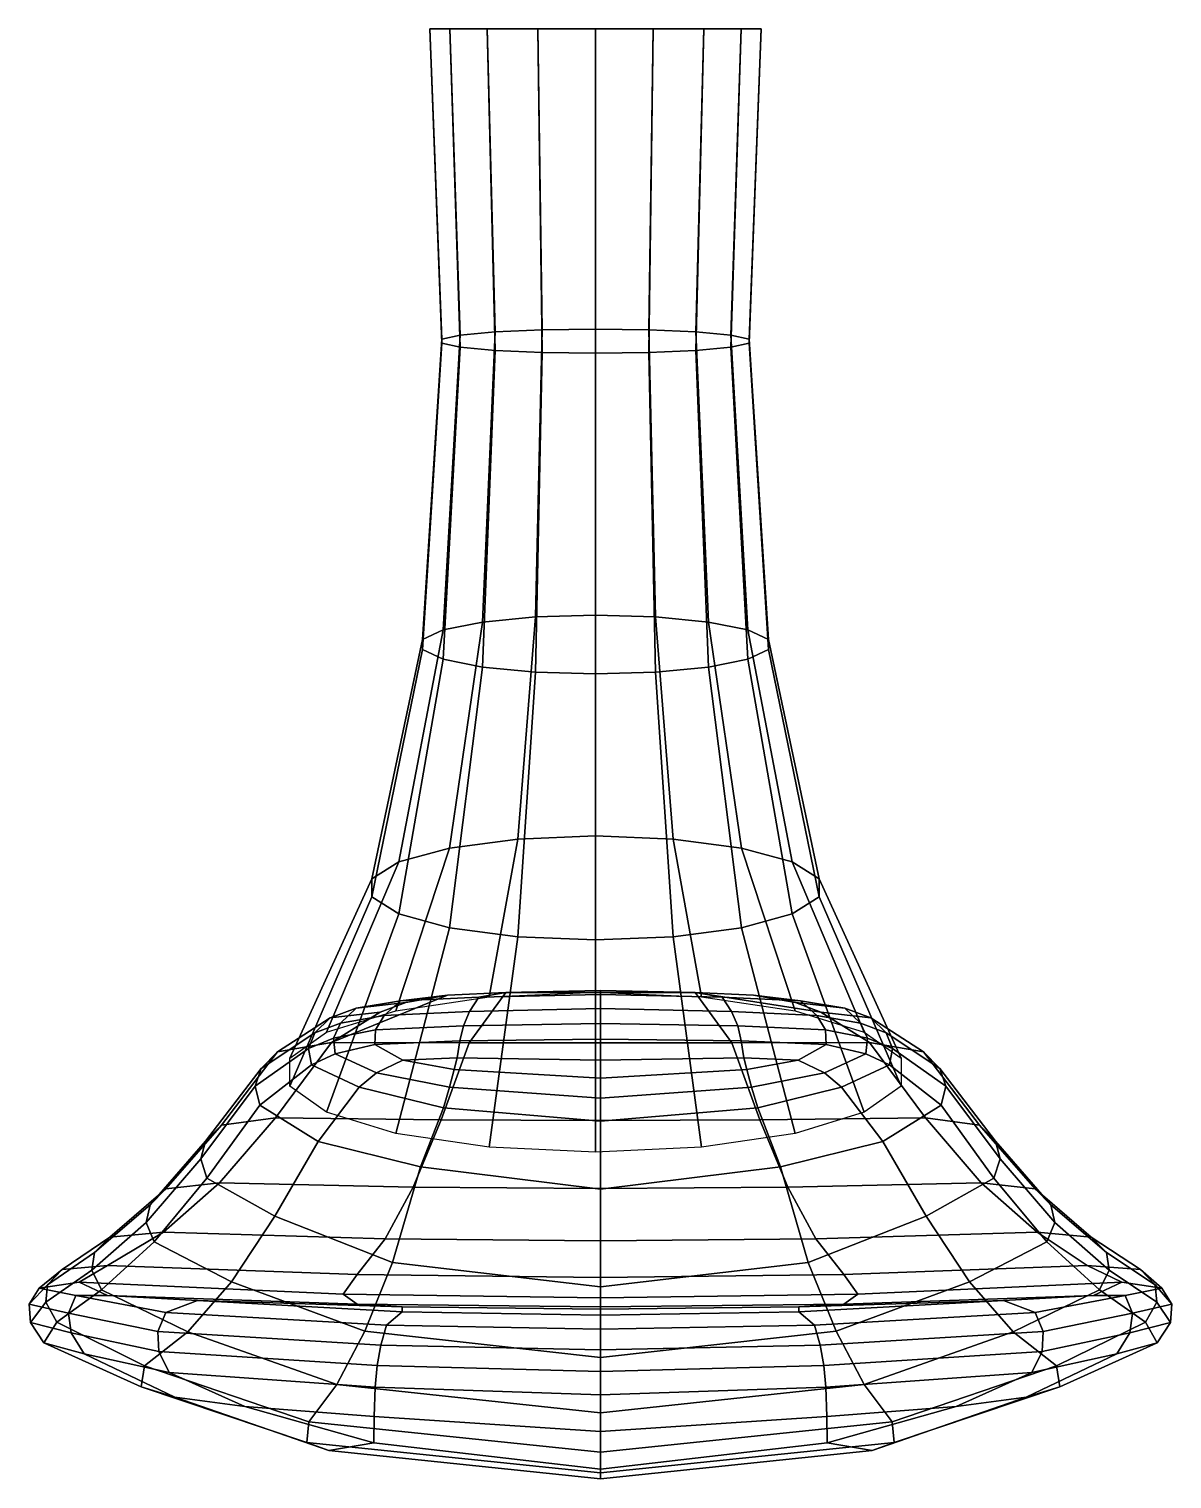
# Model space of a CAD drawing. Header units: millimetres. Extents: x -7.5 to 7.9, y -19.6 to 0.
import ezdxf

# ---------------------------------------------------------------- set-up
doc = ezdxf.new("R2010")
doc.units = ezdxf.units.MM
doc.header["$MEASUREMENT"] = 0
doc.layers.add('METAL', color=180, linetype='Continuous')

msp = doc.modelspace()

# ---------------------------------------------------------------- meshes
at = {"layer": 'METAL'}
mesh = msp.add_polyface(dxfattribs=at)
corners = [(0.149, -4.055, 2.155), (0.149, 0, 2.324), (-0.628, 0, 2.177), (-0.572, -4.065, 2.004), (-1.312, 0, 1.751), (-1.207, -4.093, 1.567), (-1.819, 0, 1.1), (-1.677, -4.136, 0.898), (-2.089, 0, 0.301), (-1.928, -4.189, 0.077), (-2.089, 0, -0.55), (-1.928, -4.246, -0.796), (-1.819, 0, -1.349), (-1.677, -4.299, -1.617), (-1.312, 0, -2), (-1.207, -4.342, -2.286), (-0.628, 0, -2.426), (-0.572, -4.37, -2.723), (0.149, 0, -2.573), (0.149, -4.38, -2.875), (0.926, 0, -2.426), (0.87, -4.37, -2.723), (1.61, 0, -2), (1.504, -4.342, -2.286), (2.117, 0, -1.349), (1.975, -4.299, -1.617), (2.387, 0, -0.55), (2.226, -4.246, -0.796), (2.387, 0, 0.301), (2.226, -4.189, 0.077), (2.117, 0, 1.1), (1.975, -4.136, 0.898), (1.61, 0, 1.751), (1.504, -4.093, 1.567), (0.926, 0, 2.177), (0.87, -4.065, 2.004), (0.149, -7.919, 2.13), (-0.663, -7.943, 1.94), (-1.377, -8.012, 1.393), (-1.907, -8.118, 0.555), (-2.189, -8.247, -0.473), (-2.189, -8.385, -1.568), (-1.907, -8.515, -2.596), (2.205, -8.515, -2.596), (2.487, -8.385, -1.568), (2.487, -8.247, -0.473), (2.205, -8.118, 0.555), (1.675, -8.012, 1.393), (0.961, -7.943, 1.94), (0.149, 0, -2.573), (-0.628, 0, -2.426), (-1.312, 0, -2), (0.926, 0, -2.426), (-1.819, 0, -1.349), (1.61, 0, -2), (-2.089, 0, -0.55), (2.117, 0, -1.349), (-2.089, 0, 0.301), (2.387, 0, -0.55), (-1.819, 0, 1.1), (2.387, 0, 0.301), (-1.312, 0, 1.751), (2.117, 0, 1.1), (-0.628, 0, 2.177), (1.61, 0, 1.751), (0.926, 0, 2.177), (0.149, 0, 2.324)]
mesh.append_faces([[corners[k] for k in face] for face in [(0, 1, 2, 3), (3, 2, 4, 5), (5, 4, 6, 7), (7, 6, 8, 9), (9, 8, 10, 11), (11, 10, 12, 13), (13, 12, 14, 15), (15, 14, 16, 17), (17, 16, 18, 19), (19, 18, 20, 21), (21, 20, 22, 23), (23, 22, 24, 25), (25, 24, 26, 27), (27, 26, 28, 29), (29, 28, 30, 31), (31, 30, 32, 33), (33, 32, 34, 35), (35, 34, 1, 0), (36, 0, 3, 37), (37, 3, 5, 38), (38, 5, 7, 39), (39, 7, 9, 40), (40, 9, 11, 41), (41, 11, 13, 42), (43, 25, 27, 44), (44, 27, 29, 45), (45, 29, 31, 46), (46, 31, 33, 47), (47, 33, 35, 48), (48, 35, 0, 36), (49, 50, 51, 52), (52, 51, 53, 54), (54, 53, 55, 56), (56, 55, 57, 58), (58, 57, 59, 60), (60, 59, 61, 62), (62, 61, 63, 64), (65, 64, 63, 63), (66, 65, 63, 63)]])
mesh = msp.add_polyface(dxfattribs=at)
corners = [(0.149, -10.901, 2.249), (0.149, -7.919, 2.13), (-0.663, -7.943, 1.94), (-0.9, -10.944, 1.987), (0.149, -13.012, 2.512), (-1.285, -13.077, 2.143), (-1.377, -8.012, 1.393), (-1.823, -11.066, 1.23), (-2.545, -13.265, 1.078), (-1.907, -8.118, 0.555), (-2.508, -11.253, 0.071), (-3.481, -13.553, -0.553), (-2.189, -8.247, -0.473), (-2.872, -11.482, -1.35), (-3.978, -13.905, -2.554), (-2.189, -8.385, -1.568), (-2.872, -11.726, -2.863), (-3.978, -14.281, -4.683), (-1.907, -8.515, -2.596), (-2.508, -11.956, -4.285), (-1.677, -4.299, -1.617), (-1.207, -4.342, -2.286), (-1.377, -8.62, -3.434), (-1.823, -12.143, -5.443), (-0.572, -4.37, -2.723), (-0.663, -8.689, -3.981), (-0.9, -12.265, -6.2), (0.149, -4.38, -2.875), (0.149, -8.713, -4.171), (0.149, -12.307, -6.462), (0.87, -4.37, -2.723), (0.961, -8.689, -3.981), (1.198, -12.265, -6.2), (1.504, -4.342, -2.286), (1.675, -8.62, -3.434), (2.121, -12.143, -5.443), (1.975, -4.299, -1.617), (2.205, -8.515, -2.596), (2.806, -11.956, -4.285), (2.487, -8.385, -1.568), (3.17, -11.726, -2.863), (2.487, -8.247, -0.473), (3.17, -11.482, -1.35), (4.276, -14.281, -4.683), (4.276, -13.905, -2.554), (2.205, -8.118, 0.555), (2.806, -11.253, 0.071), (3.778, -13.553, -0.553), (1.675, -8.012, 1.393), (2.121, -11.066, 1.23), (2.843, -13.265, 1.078), (0.961, -7.943, 1.94), (1.198, -10.944, 1.987), (1.582, -13.077, 2.143), (-1.063, -13.018, 3.475), (-1.425, -13.08, 3.516), (0.217, -13.043, 3.573), (0.217, -13.018, 3.548), (0.217, -12.992, 3.519), (1.859, -13.08, 3.516), (1.497, -13.018, 3.475), (2.916, -13.131, 3.435), (2.283, -13.055, 3.414)]
mesh.append_faces([[corners[k] for k in face] for face in [(0, 1, 2, 3), (4, 0, 3, 5), (3, 2, 6, 7), (5, 3, 7, 8), (7, 6, 9, 10), (8, 7, 10, 11), (10, 9, 12, 13), (11, 10, 13, 14), (13, 12, 15, 16), (14, 13, 16, 17), (16, 15, 18, 19), (18, 20, 21, 22), (19, 18, 22, 23), (22, 21, 24, 25), (23, 22, 25, 26), (25, 24, 27, 28), (26, 25, 28, 29), (28, 27, 30, 31), (29, 28, 31, 32), (31, 30, 33, 34), (32, 31, 34, 35), (34, 33, 36, 37), (35, 34, 37, 38), (38, 37, 39, 40), (40, 39, 41, 42), (43, 40, 42, 44), (42, 41, 45, 46), (44, 42, 46, 47), (46, 45, 48, 49), (47, 46, 49, 50), (49, 48, 51, 52), (50, 49, 52, 53), (52, 51, 1, 0), (53, 52, 0, 4), (54, 55, 56, 57), (58, 54, 57, 57), (56, 59, 60, 57), (58, 57, 60, 60), (60, 59, 61, 62)]])
mesh = msp.add_polyface(dxfattribs=at)
corners = [(-3.978, -14.281, -4.683), (-2.872, -11.726, -2.863), (-2.508, -11.956, -4.285), (-3.481, -14.634, -6.683), (-1.823, -12.143, -5.443), (-2.545, -14.921, -8.314), (-0.9, -12.265, -6.2), (-1.285, -15.109, -9.379), (-4.145, -13.817, -1.041), (-3.433, -13.358, 1.664), (-2.758, -13.281, 1.413), (-3.417, -13.695, -1.041), (-4.171, -14.711, -6.725), (-4.899, -14.808, -6.725), (-1.934, -14.738, -6.725), (-1.557, -13.697, -1.041), (-1.849, -13.055, 3.414), (-1.063, -13.018, 3.475), (-2.414, -13.154, 2.177), (0.217, -13.698, -1.041), (0.217, -14.747, -6.725), (0.217, -12.992, 3.519), (-3.081, -13.228, 2.437), (-2.483, -13.131, 3.435), (-1.425, -13.08, 3.516), (0.217, -14.446, 2.631), (0.217, -14.177, 3.184), (-1.76, -14.057, 3.216), (-1.823, -14.297, 2.635), (-1.72, -13.901, 3.303), (-1.681, -13.67, 3.389), (-2.83, -13.722, 3.303), (-2.452, -13.933, 3.249), (0.217, -13.931, 3.325), (0.217, -13.647, 3.444), (-2.81, -14.103, 2.633), (-3.365, -13.847, 2.618), (-3.684, -13.993, 1.842), (-3.04, -14.298, 1.857), (-1.905, -14.574, 1.861), (-4.366, -14.042, -1.041), (-5.116, -15.027, -6.725), (-3.641, -13.562, 1.75), (-2.82, -13.524, 3.352), (-1.635, -13.47, 3.441), (0.217, -13.437, 3.5), (-3.725, -13.773, 1.81), (-3.389, -13.636, 2.586), (-4.446, -14.284, -1.041), (-4.384, -14.541, -1.041), (-2.705, -13.327, 3.396), (-1.55, -13.273, 3.483), (0.217, -13.235, 3.543), (0.217, -13.043, 3.573), (-3.294, -13.43, 2.526)]
mesh.append_faces([[corners[k] for k in face] for face in [(0, 1, 2, 3), (3, 2, 4, 5), (5, 4, 6, 7), (8, 9, 10, 11), (11, 12, 13, 8), (14, 12, 11, 15), (16, 17, 15, 11), (18, 16, 11, 10), (15, 19, 20, 14), (17, 21, 19, 15), (18, 10, 9, 22), (16, 18, 22, 23), (23, 24, 17, 16), (25, 26, 27, 28), (29, 30, 31, 32), (32, 27, 29, 29), (33, 34, 30, 29), (26, 33, 29, 27), (35, 36, 37, 38), (28, 35, 38, 39), (32, 31, 36, 35), (27, 32, 35, 28), (40, 8, 13, 41), (42, 9, 8, 40), (43, 31, 30, 44), (44, 30, 34, 45), (46, 37, 36, 47), (47, 36, 31, 43), (46, 42, 40, 48), (37, 46, 48, 49), (50, 43, 44, 51), (23, 50, 51, 24), (51, 44, 45, 52), (24, 51, 52, 53), (42, 46, 47, 54), (9, 42, 54, 22), (54, 47, 43, 50), (22, 54, 50, 23)]])
mesh = msp.add_polyface(dxfattribs=at)
corners = [(-1.285, -15.109, -9.379), (-0.9, -12.265, -6.2), (0.149, -12.307, -6.462), (0.149, -15.174, -9.749), (1.198, -12.265, -6.2), (1.582, -15.109, -9.379), (2.121, -12.143, -5.443), (2.843, -14.921, -8.314), (2.806, -11.956, -4.285), (3.778, -14.634, -6.683), (3.17, -11.726, -2.863), (4.276, -14.281, -4.683), (4.579, -13.817, -1.041), (3.85, -13.695, -1.041), (3.191, -13.281, 1.413), (3.866, -13.358, 1.664), (5.333, -14.808, -6.725), (4.604, -14.711, -6.725), (2.367, -14.738, -6.725), (1.99, -13.697, -1.041), (1.497, -13.018, 3.475), (2.848, -13.154, 2.177), (2.283, -13.055, 3.414), (0.217, -14.747, -6.725), (0.217, -13.698, -1.041), (0.217, -12.992, 3.519), (3.515, -13.228, 2.437), (2.916, -13.131, 3.435), (2.194, -14.057, 3.216), (0.217, -14.177, 3.184), (0.217, -14.446, 2.631), (2.257, -14.297, 2.635), (2.885, -13.933, 3.249), (3.263, -13.722, 3.303), (2.114, -13.67, 3.389), (2.153, -13.901, 3.303), (0.217, -13.647, 3.444), (0.217, -13.931, 3.325), (3.473, -14.298, 1.857), (4.117, -13.993, 1.842), (3.798, -13.847, 2.618), (3.243, -14.103, 2.633), (2.339, -14.574, 1.861), (5.549, -15.027, -6.725), (4.799, -14.042, -1.041), (4.075, -13.562, 1.75), (3.138, -13.327, 3.396), (1.859, -13.08, 3.516), (1.984, -13.273, 3.483), (0.217, -13.043, 3.573), (0.217, -13.235, 3.543), (3.728, -13.43, 2.526), (4.879, -14.284, -1.041), (4.158, -13.773, 1.81), (4.817, -14.541, -1.041), (3.254, -13.524, 3.352), (2.069, -13.47, 3.441), (0.217, -13.437, 3.5), (3.822, -13.636, 2.586)]
mesh.append_faces([[corners[k] for k in face] for face in [(0, 1, 2, 3), (3, 2, 4, 5), (5, 4, 6, 7), (7, 6, 8, 9), (9, 8, 10, 11), (12, 13, 14, 15), (13, 12, 16, 17), (18, 19, 13, 17), (14, 13, 19, 20), (21, 14, 20, 22), (19, 18, 23, 24), (20, 19, 24, 25), (26, 15, 14, 21), (27, 26, 21, 22), (28, 29, 30, 31), (32, 33, 34, 35), (35, 28, 32, 32), (35, 34, 36, 37), (28, 35, 37, 29), (38, 39, 40, 41), (42, 38, 41, 31), (41, 40, 33, 32), (31, 41, 32, 28), (43, 16, 12, 44), (44, 12, 15, 45), (46, 27, 47, 48), (48, 47, 49, 50), (45, 15, 26, 51), (51, 26, 27, 46), (52, 44, 45, 53), (54, 52, 53, 39), (55, 46, 48, 56), (33, 55, 56, 34), (56, 48, 50, 57), (34, 56, 57, 36), (53, 45, 51, 58), (39, 53, 58, 40), (58, 51, 46, 55), (40, 58, 55, 33)]])
mesh = msp.add_polyface(dxfattribs=at)
corners = [(-7.363, -17.011, -27.415), (-7.053, -16.759, -22.274), (-6.438, -16.705, -22.278), (-6.822, -16.929, -27.27), (-6.866, -17.111, -27.996), (-6.438, -17.109, -27.65), (-5.652, -17.339, -28.849), (-5.224, -17.18, -28.28), (-4.926, -15.591, -12.183), (-5.682, -16.256, -17.751), (-6.409, -16.322, -17.751), (-5.654, -15.671, -12.183), (-4.171, -14.711, -6.725), (-4.899, -14.808, -6.725), (-3.067, -16.828, -22.268), (-2.689, -16.345, -17.751), (-3.26, -17.092, -27.208), (-3.068, -17.227, -27.605), (-4.768, -16.926, -12.183), (-5.809, -16.385, -12.183), (-6.522, -17.035, -17.751), (-5.355, -17.602, -17.751), (-4.181, -16.041, -6.725), (-5.097, -15.526, -6.725), (-7.123, -17.471, -22.215), (-5.942, -18.062, -22.176), (-3.345, -18.314, -17.751), (-3.722, -18.817, -22.131), (-7.298, -17.752, -27.462), (-5.985, -18.345, -27.433), (-3.747, -19.098, -27.391), (-6.754, -17.9, -28.491), (-5.531, -18.483, -28.568), (-3.453, -19.204, -28.565), (-5.607, -18.151, -29.463), (-4.586, -18.612, -29.511), (-5.866, -15.885, -12.183), (-6.616, -16.531, -17.751), (-5.116, -15.027, -6.725), (-7.252, -16.965, -22.256), (-7.5, -17.23, -27.449), (-6.968, -17.351, -28.201), (-5.761, -17.598, -29.117), (-5.918, -16.123, -12.183), (-6.654, -16.769, -17.751), (-4.446, -14.284, -1.041), (-4.366, -14.042, -1.041), (-5.182, -15.266, -6.725), (-4.384, -14.541, -1.041), (-7.275, -17.202, -22.237), (-7.478, -17.477, -27.464), (-6.931, -17.615, -28.366), (-5.746, -17.869, -29.322)]
mesh.append_faces([[corners[k] for k in face] for face in [(0, 1, 2, 3), (4, 0, 3, 5), (6, 4, 5, 7), (8, 9, 10, 11), (12, 8, 11, 13), (9, 2, 1, 10), (14, 2, 9, 15), (16, 3, 2, 14), (17, 5, 3, 16), (18, 19, 20, 21), (22, 23, 19, 18), (21, 20, 24, 25), (26, 21, 25, 27), (25, 24, 28, 29), (27, 25, 29, 30), (29, 28, 31, 32), (30, 29, 32, 33), (32, 31, 34, 35), (36, 11, 10, 37), (38, 13, 11, 36), (37, 10, 1, 39), (39, 1, 0, 40), (40, 0, 4, 41), (41, 4, 6, 42), (43, 36, 37, 44), (19, 43, 44, 20), (45, 46, 38, 47), (48, 45, 47, 23), (47, 38, 36, 43), (23, 47, 43, 19), (44, 37, 39, 49), (20, 44, 49, 24), (49, 39, 40, 50), (24, 49, 50, 28), (50, 40, 41, 51), (28, 50, 51, 31), (51, 41, 42, 52), (31, 51, 52, 34)]])
mesh = msp.add_polyface(dxfattribs=at)
corners = [(-2.311, -15.648, -12.183), (-4.926, -15.591, -12.183), (-4.171, -14.711, -6.725), (-1.934, -14.738, -6.725), (-2.461, -17.266, -28.249), (-5.224, -17.18, -28.28), (-6.438, -17.109, -27.65), (-3.068, -17.227, -27.605), (-2.461, -17.33, -28.683), (-2.689, -16.345, -17.751), (-5.682, -16.256, -17.751), (-2.674, -17.51, -29.289), (-5.652, -17.339, -28.849), (0.217, -19.227, -22.107), (0.217, -18.697, -17.751), (-3.345, -18.314, -17.751), (-3.722, -18.817, -22.131), (0.217, -17.95, -12.183), (-2.967, -17.594, -12.183), (0.217, -16.993, -6.725), (0.217, -15.673, -1.041), (-2.213, -15.371, -1.041), (-2.59, -16.664, -6.725), (0.217, -14.747, -6.725), (0.217, -15.666, -12.183), (0.217, -16.374, -17.751), (0.217, -16.868, -22.264), (-3.067, -16.828, -22.268), (0.217, -17.144, -27.188), (-3.26, -17.092, -27.208), (0.217, -14.754, 1.86), (-1.905, -14.574, 1.861), (0.217, -19.505, -27.368), (-3.747, -19.098, -27.391), (-3.453, -19.204, -28.565), (0.217, -19.59, -28.543), (-2.846, -19.103, -29.441), (0.217, -19.456, -29.378), (0.217, -17.266, -27.591), (0.217, -17.294, -28.239), (0.217, -17.379, -28.813), (0.217, -17.566, -29.431), (-1.823, -14.297, 2.635), (0.217, -14.446, 2.631), (-4.586, -18.612, -29.511), (-2.841, -18.748, -29.77), (0.217, -18.949, -29.826), (-4.768, -16.926, -12.183), (-5.355, -17.602, -17.751), (-3.594, -15.031, -1.041), (-4.384, -14.541, -1.041), (-5.097, -15.526, -6.725), (-4.181, -16.041, -6.725), (-3.04, -14.298, 1.857), (-3.684, -13.993, 1.842), (-5.531, -18.483, -28.568), (-2.827, -18.349, -29.874), (-5.607, -18.151, -29.463), (0.217, -18.453, -30), (-2.799, -18.059, -29.755), (-5.746, -17.869, -29.322), (0.217, -18.139, -29.893), (-2.748, -17.78, -29.56), (-5.761, -17.598, -29.117), (0.217, -17.843, -29.703)]
mesh.append_faces([[corners[k] for k in face] for face in [(0, 1, 2, 3), (4, 5, 6, 7), (5, 4, 8, 8), (1, 0, 9, 10), (5, 8, 11, 12), (13, 14, 15, 16), (14, 17, 18, 15), (19, 20, 21, 22), (3, 23, 24, 0), (9, 25, 26, 27), (27, 26, 28, 29), (21, 20, 30, 31), (32, 13, 16, 33), (34, 35, 32, 33), (36, 37, 35, 34), (28, 38, 7, 29), (38, 39, 4, 7), (39, 40, 8, 4), (22, 18, 17, 19), (25, 9, 0, 24), (41, 11, 8, 40), (42, 31, 30, 43), (36, 44, 45, 45), (46, 37, 36, 45), (18, 47, 48, 15), (49, 50, 51, 52), (21, 49, 52, 22), (22, 52, 47, 18), (53, 54, 50, 49), (31, 53, 49, 21), (34, 55, 44, 36), (56, 45, 44, 57), (58, 46, 45, 56), (59, 56, 57, 60), (61, 58, 56, 59), (62, 59, 60, 63), (11, 62, 63, 12), (64, 61, 59, 62), (41, 64, 62, 11)]])
mesh = msp.add_polyface(dxfattribs=at)
corners = [(2.745, -15.648, -12.183), (2.367, -14.738, -6.725), (4.604, -14.711, -6.725), (5.359, -15.591, -12.183), (2.894, -17.266, -28.249), (3.501, -17.227, -27.605), (6.872, -17.109, -27.65), (5.658, -17.18, -28.28), (2.894, -17.33, -28.683), (6.115, -16.256, -17.751), (3.123, -16.345, -17.751), (6.085, -17.339, -28.849), (3.108, -17.51, -29.289), (0.217, -19.227, -22.107), (4.155, -18.817, -22.131), (3.778, -18.314, -17.751), (0.217, -18.697, -17.751), (3.401, -17.594, -12.183), (0.217, -17.95, -12.183), (0.217, -16.993, -6.725), (3.023, -16.664, -6.725), (2.646, -15.371, -1.041), (0.217, -15.673, -1.041), (0.217, -15.666, -12.183), (0.217, -14.747, -6.725), (3.501, -16.828, -22.268), (0.217, -16.868, -22.264), (0.217, -16.374, -17.751), (3.693, -17.092, -27.208), (0.217, -17.144, -27.188), (2.339, -14.574, 1.861), (0.217, -14.754, 1.86), (0.217, -19.505, -27.368), (4.18, -19.098, -27.391), (3.887, -19.204, -28.565), (0.217, -19.59, -28.543), (3.279, -19.103, -29.441), (0.217, -19.456, -29.378), (0.217, -17.266, -27.591), (0.217, -17.294, -28.239), (0.217, -17.379, -28.813), (0.217, -17.566, -29.431), (2.257, -14.297, 2.635), (0.217, -14.446, 2.631), (3.274, -18.748, -29.77), (5.019, -18.612, -29.511), (0.217, -18.949, -29.826), (5.788, -17.602, -17.751), (5.201, -16.926, -12.183), (4.614, -16.041, -6.725), (4.027, -15.031, -1.041), (4.817, -14.541, -1.041), (4.117, -13.993, 1.842), (3.473, -14.298, 1.857), (5.964, -18.483, -28.568), (6.04, -18.151, -29.463), (3.26, -18.349, -29.874), (0.217, -18.453, -30), (6.179, -17.869, -29.322), (3.232, -18.059, -29.755), (0.217, -18.139, -29.893), (6.194, -17.598, -29.117), (3.182, -17.78, -29.56), (0.217, -17.843, -29.703)]
mesh.append_faces([[corners[k] for k in face] for face in [(0, 1, 2, 3), (4, 5, 6, 7), (7, 8, 4, 4), (3, 9, 10, 0), (7, 11, 12, 8), (13, 14, 15, 16), (16, 15, 17, 18), (19, 20, 21, 22), (1, 0, 23, 24), (10, 25, 26, 27), (25, 28, 29, 26), (22, 21, 30, 31), (32, 33, 14, 13), (34, 33, 32, 35), (36, 34, 35, 37), (29, 28, 5, 38), (38, 5, 4, 39), (39, 4, 8, 40), (20, 19, 18, 17), (27, 23, 0, 10), (41, 40, 8, 12), (31, 30, 42, 43), (44, 45, 36, 36), (44, 36, 37, 46), (15, 47, 48, 17), (20, 49, 50, 21), (17, 48, 49, 20), (50, 51, 52, 53), (21, 50, 53, 30), (36, 45, 54, 34), (55, 45, 44, 56), (56, 44, 46, 57), (58, 55, 56, 59), (59, 56, 57, 60), (61, 58, 59, 62), (11, 61, 62, 12), (62, 59, 60, 63), (12, 62, 63, 41)]])
mesh = msp.add_polyface(dxfattribs=at)
corners = [(7.796, -17.011, -27.415), (7.256, -16.929, -27.27), (6.79, -16.705, -22.278), (7.507, -16.759, -22.274), (7.3, -17.111, -27.996), (6.872, -17.109, -27.65), (6.085, -17.339, -28.849), (5.658, -17.18, -28.28), (5.359, -15.591, -12.183), (6.088, -15.671, -12.183), (6.843, -16.322, -17.751), (6.115, -16.256, -17.751), (4.604, -14.711, -6.725), (5.333, -14.808, -6.725), (3.501, -16.828, -22.268), (3.123, -16.345, -17.751), (3.693, -17.092, -27.208), (3.501, -17.227, -27.605), (5.788, -17.602, -17.751), (6.956, -17.035, -17.751), (6.243, -16.385, -12.183), (5.201, -16.926, -12.183), (4.614, -16.041, -6.725), (5.53, -15.526, -6.725), (4.817, -14.541, -1.041), (4.027, -15.031, -1.041), (6.375, -18.062, -22.176), (7.576, -17.471, -22.215), (4.155, -18.817, -22.131), (3.778, -18.314, -17.751), (6.418, -18.345, -27.433), (7.732, -17.752, -27.462), (4.18, -19.098, -27.391), (5.964, -18.483, -28.568), (7.187, -17.9, -28.491), (3.887, -19.204, -28.565), (5.019, -18.612, -29.511), (6.04, -18.151, -29.463), (7.049, -16.531, -17.751), (6.299, -15.885, -12.183), (5.615, -15.266, -6.725), (6.351, -16.123, -12.183), (7.087, -16.769, -17.751), (7.729, -17.202, -22.237), (7.933, -17.23, -27.449), (7.706, -16.965, -22.256), (7.401, -17.351, -28.201), (6.194, -17.598, -29.117), (5.549, -15.027, -6.725), (4.799, -14.042, -1.041), (4.879, -14.284, -1.041), (7.912, -17.477, -27.464), (7.364, -17.615, -28.366), (6.179, -17.869, -29.322)]
mesh.append_faces([[corners[k] for k in face] for face in [(0, 1, 2, 3), (4, 5, 1, 0), (6, 7, 5, 4), (8, 9, 10, 11), (12, 13, 9, 8), (11, 10, 3, 2), (14, 15, 11, 2), (16, 14, 2, 1), (17, 16, 1, 5), (18, 19, 20, 21), (22, 23, 24, 25), (21, 20, 23, 22), (26, 27, 19, 18), (28, 26, 18, 29), (30, 31, 27, 26), (32, 30, 26, 28), (33, 34, 31, 30), (35, 33, 30, 32), (36, 37, 34, 33), (38, 10, 9, 39), (40, 23, 20, 41), (42, 19, 27, 43), (44, 0, 3, 45), (46, 4, 0, 44), (47, 6, 4, 46), (42, 38, 39, 41), (19, 42, 41, 20), (40, 48, 49, 50), (23, 40, 50, 24), (48, 40, 41, 39), (13, 48, 39, 9), (38, 42, 43, 45), (10, 38, 45, 3), (51, 44, 45, 43), (31, 51, 43, 27), (52, 46, 44, 51), (34, 52, 51, 31), (53, 47, 46, 52), (37, 53, 52, 34)]])

doc.saveas('drawing.dxf')
